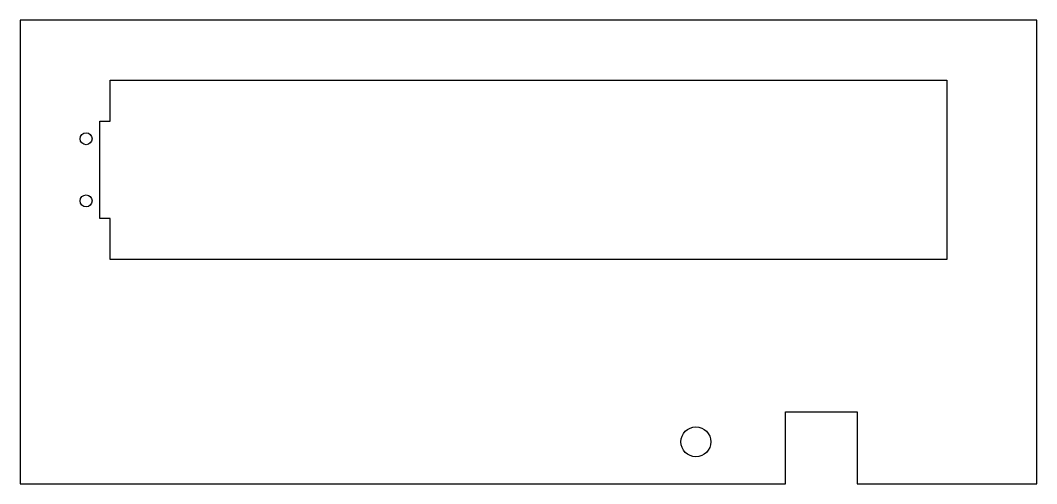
# Model space of a CAD drawing. Header units: inches. Extents: x 0 to 17, y 0 to 7.7.
import ezdxf

# ---------------------------------------------------------------- set-up
doc = ezdxf.new("R2010")
doc.units = ezdxf.units.IN
doc.header["$MEASUREMENT"] = 0

msp = doc.modelspace()

# ---------------------------------------------------------------- linework, layer by layer
for points in [[(12.8, 0), (12.8, 1.2), (14, 1.2), (14, 0), (17, 0), (17, 7.75), (0, 7.75), (0, 0)], [(1.5, 4.4375), (1.328, 4.4375), (1.328, 6.0625), (1.5, 6.0625), (1.5, 6.75), (15.5, 6.75), (15.5, 3.75), (1.5, 3.75)]]:
    msp.add_lwpolyline(points, close=True)
for centre, radius in [((1.1, 5.77), 0.1), ((1.1, 4.73), 0.1), ((11.3, 0.7), 0.25)]:
    msp.add_circle(centre, radius)

doc.saveas('drawing.dxf')
